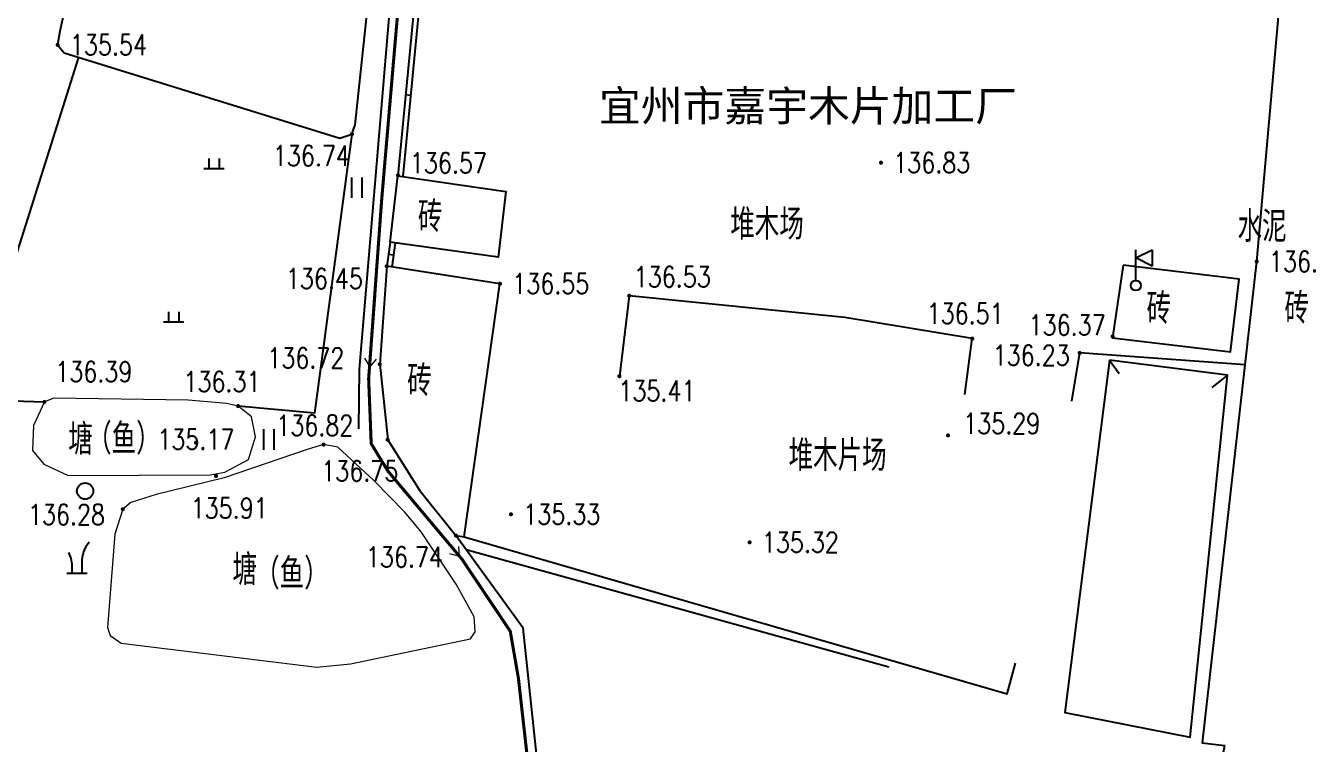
# Model space of a CAD drawing. Extents: x 529262 to 576451, y 2694391 to 2717535.
# Drawn here: x 563918.5 to 563981.4, y 2711340.2 to 2711375.4 of the extents above; entities that cross this region are included whole.
import ezdxf
from ezdxf.enums import TextEntityAlignment as Align

# ---------------------------------------------------------------- set-up
doc = ezdxf.new("R2010")
doc.units = 0
for name, color, linetype in [('DLDW', 8, 'Continuous'), ('DMTZ', 8, 'Continuous'), ('GCD', 8, 'Continuous'), ('JMD', 8, 'Continuous'), ('ZBTZ', 8, 'Continuous'), ('ZJ', 7, 'Continuous')]:
    doc.layers.add(name, color=color, linetype=linetype)
doc.layers.add('SXSS', color=5, linetype='Continuous', lineweight=0)
doc.styles.add('HZ', font='rs.shx', dxfattribs={"width": 0.8, "bigfont": 'hztxt.shx'})
doc.styles.add('等线体', font='simhei.ttf')
doc.linetypes.add('10421', pattern='A,2,[150,AAA.SHX,S=0.5,R=0,X=0,Y=0.5],1e-11', length=2)
doc.linetypes.add('10422', pattern='A,0.75,[150,AAA.SHX,S=0.5,R=0,X=0,Y=0.5],1.5,[177,AAA.SHX,S=1,R=0,X=0,Y=0.4],0.75', length=3)
doc.linetypes.add('1161', pattern='A,0,[149,AAA.SHX,S=0.15,R=0,X=0,Y=0],-1.6', length=1.6)
doc.linetypes.add('445', pattern='A,8,-0.5,[147,AAA.SHX,S=1,R=0,X=0,Y=0],-1.5', length=10)

# ---------------------------------------------------------------- blocks, each defined once
blk = doc.blocks.new('GC200')
at = {"linetype": 'Continuous', "const_width": 0.2, "flags": 128}
blk.add_lwpolyline([(-0.1, 0, 1), (0.1, 0, 1)], format="xyb", close=True, dxfattribs=at)
blk = doc.blocks.new('gc210')
at = {"color": 8}
for p, q in [((-1, 0), (1, 0)), ((-0.5, 1), (-0.5, 0)), ((0.5, 1), (0.5, 0))]:
    blk.add_line(p, q, dxfattribs=at)
for centre, radius, start, end in [((3.4, 1.11), 2.91, 139.3312, 182.0887), ((-2.94, 0.81), 2.45, 4.3743, 29.0242)]:
    blk.add_arc(centre, radius, start, end, dxfattribs=at)
blk = doc.blocks.new('gc119')
at = {"color": 8}
for p, q in [((-1, 0), (1, 0)), ((-0.5, 1), (-0.5, 0)), ((0.5, 1), (0.5, 0))]:
    blk.add_line(p, q, dxfattribs=at)
blk = doc.blocks.new('gc121')
at = {"color": 8}
for p, q in [((-0.5, -1), (-0.5, 1)), ((0.5, -1), (0.5, 1))]:
    blk.add_line(p, q, dxfattribs=at)
blk = doc.blocks.new('gc122')
at = {"color": 8}
blk.add_circle((0, 0), 0.8, dxfattribs=at)
blk = doc.blocks.new('gc019')
for p, q in [((0, 0.5), (0, 3.5)), ((0, 2.7), (1.6, 3.5)), ((1.6, 1.9), (0, 2.7)), ((1.6, 3.5), (1.6, 1.9))]:
    blk.add_line(p, q)
blk.add_circle((0, 0), 0.5)
blk = doc.blocks.new('gc086')
at = {"color": 8}
for p, q in [((0, 0), (7, 0)), ((7, 0), (6.18, 0.57)), ((7, 0), (6.18, -0.57))]:
    blk.add_line(p, q, dxfattribs=at)

msp = doc.modelspace()

# ---------------------------------------------------------------- linework, layer by layer
at = {"layer": 'DMTZ', "linetype": '10421', "lineweight": -2, "flags": 128}
msp.add_lwpolyline([(563939.19, 2711403.93), (563938.641, 2711398.397), (563938.276, 2711394.397), (563937.212, 2711386.379), (563934.868, 2711358.542), (563934.828, 2711355.622)], dxfattribs=at)
at = {"layer": 'DMTZ', "linetype": '10422', "flags": 128}
for points in [[(563964.502, 2711357.315), (563964.871, 2711360.041), (563958.634, 2711361.069), (563948.079, 2711362.138), (563947.601, 2711358.207)], [(563978.222, 2711358.755), (563970.128, 2711359.344), (563969.73, 2711356.985)], [(563939.997, 2711350.348), (563966.579, 2711342.657), (563966.988, 2711344.169)]]:
    msp.add_lwpolyline(points, dxfattribs=at)
at = {"layer": 'DMTZ', "linetype": '10421', "flags": 128}
msp.add_lwpolyline([(563960.79, 2711343.973), (563940.1, 2711349.715)], dxfattribs=at)
at = {"layer": 'JMD', "linetype": 'Continuous'}
for p, q in [((563937.139, 2711371.982), (563937.388, 2711371.958)), ((563936.297, 2711364.171), (563936.544, 2711364.135)), ((563971.59, 2711358.984), (563972.057, 2711358.335)), ((563977.359, 2711358.25), (563976.598, 2711357.645))]:
    msp.add_line(p, q, dxfattribs=at)
at = {"layer": 'JMD', "linetype": 'Continuous', "flags": 128}
for points, elevation in [([(563987.605, 2711397.816), (563981.834, 2711398.306), (563978.791, 2711363.816), (563976.119, 2711340.263), (563977.223, 2711340.138), (563974.896, 2711327.582), (563982.234, 2711326.594), (563982.35, 2711331.15), (563982.741, 2711336.724), (563984.3, 2711356.655), (563986.39, 2711382.666)], 137.671), ([(563941.755, 2711362.73), (563936.211, 2711363.582), (563935.873, 2711358.788), (563936.261, 2711355.092), (563937.819, 2711352.635), (563939.597, 2711350.408), (563939.997, 2711350.348)], 136.547)]:
    msp.add_lwpolyline(points, close=True, dxfattribs=dict(at, elevation=elevation))
for points in [[(563938.096, 2711381.936), (563936.757, 2711368.007)], [(563938.345, 2711381.912), (563937.004, 2711367.971)], [(563936.384, 2711364.76), (563936.211, 2711363.582)], [(563936.631, 2711364.724), (563936.458, 2711363.544)]]:
    msp.add_lwpolyline(points, dxfattribs=at)
for points in [[(563936.384, 2711364.76), (563936.757, 2711368.007), (563942.044, 2711367.239), (563941.675, 2711364.029)], [(563972.259, 2711363.633), (563971.73, 2711360.083), (563977.505, 2711359.395), (563977.929, 2711362.957)], [(563971.59, 2711358.984), (563969.399, 2711341.756), (563975.53, 2711340.545), (563977.359, 2711358.25)]]:
    msp.add_lwpolyline(points, close=True, dxfattribs=at)
at = {"layer": 'JMD', "linetype": '445', "flags": 128}
msp.add_lwpolyline([(563945.173, 2711324.368), (563942.884, 2711345.882), (563939.597, 2711350.408)], dxfattribs=at)
at = {"layer": 'SXSS', "color": 8, "linetype": '10422', "lineweight": -2, "flags": 128}
msp.add_lwpolyline([(563913.576, 2711400.278), (563912.8, 2711393.23), (563912.86, 2711392.628), (563913.358, 2711391.712), (563914.382, 2711390.684), (563922.941, 2711387.253), (563923.259, 2711386.839), (563921.647, 2711380.562), (563920.658, 2711377.066), (563920.221, 2711375.083), (563920.105, 2711374.415), (563920.425, 2711374.024), (563933.923, 2711369.853), (563934.511, 2711370.046), (563934.675, 2711370.508), (563936.774, 2711390.288), (563936.427, 2711394.217), (563937.862, 2711403.551), (563915.492, 2711407.189), (563915.336, 2711406.549), (563915.322, 2711406.496)], dxfattribs=at)
at = {"layer": 'SXSS', "color": 8, "linetype": 'Continuous', "const_width": 0.15, "flags": 128}
msp.add_lwpolyline([(563939.583, 2711403.76), (563937.139, 2711380.532), (563935.967, 2711366.86), (563935.328, 2711358.077), (563935.453, 2711354.903), (563936.276, 2711353.557), (563939.887, 2711349.261), (563942.258, 2711345.73), (563942.657, 2711343.436), (563944.801, 2711324.348), (563943.517, 2711316.526), (563940.918, 2711303.249), (563941.016, 2711301.815), (563941.747, 2711301.038), (563944.74, 2711298.717), (563947.655, 2711296.685), (563954.559, 2711293.256), (563955.696, 2711292.084), (563956.239, 2711291.142), (563956.473, 2711289.879), (563954.425, 2711286.003), (563951.735, 2711280.153)], dxfattribs=at)
at = {"layer": 'SXSS', "color": 8, "linetype": '10421', "elevation": 136.388, "flags": 128}
msp.add_lwpolyline([(563919.458, 2711356.947), (563918.925, 2711355.8), (563918.874, 2711354.57), (563919.438, 2711353.904), (563920.617, 2711353.34), (563927.572, 2711353.384), (563928.283, 2711353.515), (563929.442, 2711354.127), (563929.796, 2711355.236), (563929.591, 2711356.21), (563928.94, 2711356.743), (563928.387, 2711356.872), (563926.49, 2711357.03), (563919.927, 2711357.137)], close=True, dxfattribs=at)
at = {"layer": 'SXSS', "color": 8, "linetype": '10421', "flags": 128}
msp.add_lwpolyline([(563928.254, 2711353.24), (563924.936, 2711352.413), (563923.694, 2711352.031), (563923.295, 2711351.698), (563922.898, 2711350.471), (563922.541, 2711345.915), (563922.674, 2711345.525), (563923.216, 2711345.143), (563932.786, 2711343.967), (563934.439, 2711344.14), (563940.308, 2711345.356), (563940.536, 2711345.706), (563940.487, 2711346.429), (563939.61, 2711348.033), (563937.904, 2711350.592), (563937.1, 2711351.551), (563935.584, 2711353.097), (563933.819, 2711354.733), (563933.124, 2711354.86), (563932.322, 2711354.62)], close=True, dxfattribs=at)
at = {"layer": 'ZBTZ', "linetype": '1161', "flags": 128}
msp.add_lwpolyline([(563921.132, 2711373.805), (563915.83, 2711357.064), (563919.458, 2711356.947)], dxfattribs=at)
msp.add_lwpolyline([(563921.132, 2711373.805), (563915.83, 2711357.064), (563919.458, 2711356.947)], dxfattribs=at)
at = {"layer": 'ZBTZ', "linetype": '1161', "elevation": 136.742, "flags": 128}
msp.add_lwpolyline([(563934.511, 2711370.046), (563932.685, 2711356.402), (563928.94, 2711356.743)], dxfattribs=at)

# ---------------------------------------------------------------- block references
at = {"layer": 'DLDW', "linetype": 'Continuous', "xscale": 0.5, "yscale": 0.5, "zscale": 0.5}
msp.add_blockref('gc019', (563972.875, 2711362.642), dxfattribs=at)
at = {"layer": 'GCD', "linetype": 'Continuous'}
ref = msp.add_blockref('GC200', (563920.105, 2711374.415, 135.539), dxfattribs=dict(at, xscale=0.5, yscale=0.5, zscale=0.5))
ref.add_attrib('height', '135.54', dxfattribs={"linetype": 'Continuous', "height": 1, "style": 'HZ', "width": 0.8}).set_placement((563920.705, 2711374.415, 135.539), align=Align.MIDDLE_LEFT)
ref = msp.add_blockref('GC200', (563920.105, 2711374.415, 135.539), dxfattribs=dict(at, xscale=0.5, yscale=0.5, zscale=0.5))
ref.add_attrib('height', '135.54', dxfattribs={"linetype": 'Continuous', "height": 1, "style": 'HZ', "width": 0.8}).set_placement((563920.705, 2711374.415, 135.539), align=Align.MIDDLE_LEFT)
at = {"layer": 'GCD', "linetype": 'Continuous', "lineweight": -2}
ref = msp.add_blockref('GC200', (563934.511, 2711370.046, 136.742), dxfattribs=dict(at, xscale=0.5, yscale=0.5, zscale=0.5))
ref.add_attrib('height', '136.74', dxfattribs={"linetype": 'Continuous', "lineweight": -2, "height": 1, "style": 'HZ', "width": 0.8}).set_placement((563930.638, 2711368.989, 136.742), align=Align.MIDDLE_LEFT)
at = {"layer": 'GCD', "linetype": 'Continuous'}
ref = msp.add_blockref('GC200', (563936.763, 2711368.029, 136.566), dxfattribs=dict(at, xscale=0.5, yscale=0.5, zscale=0.5))
ref.add_attrib('height', '136.57', dxfattribs={"linetype": 'Continuous', "height": 1, "style": 'HZ', "width": 0.8}).set_placement((563937.344, 2711368.64, 136.566), align=Align.MIDDLE_LEFT)
ref = msp.add_blockref('GC200', (563960.401, 2711368.652, 136.827), dxfattribs=dict(at, xscale=0.5, yscale=0.5, zscale=0.5))
ref.add_attrib('height', '136.83', dxfattribs={"linetype": 'Continuous', "height": 1, "style": 'HZ', "width": 0.8}).set_placement((563961.001, 2711368.652, 136.827), align=Align.MIDDLE_LEFT)
ref = msp.add_blockref('GC200', (563978.791, 2711363.816, 136.433), dxfattribs=dict(at, xscale=0.5, yscale=0.5, zscale=0.5))
ref.add_attrib('height', '136.43', dxfattribs={"linetype": 'Continuous', "height": 1, "style": 'HZ', "width": 0.8}).set_placement((563979.391, 2711363.816, 136.433), align=Align.MIDDLE_LEFT)
ref = msp.add_blockref('GC200', (563936.211, 2711363.582, 136.445), dxfattribs=dict(at, xscale=0.5, yscale=0.5, zscale=0.5))
ref.add_attrib('height', '136.45', dxfattribs={"linetype": 'Continuous', "height": 1, "style": 'HZ', "width": 0.8}).set_placement((563931.275, 2711362.98, 136.445), align=Align.MIDDLE_LEFT)
ref = msp.add_blockref('GC200', (563941.755, 2711362.73, 136.547), dxfattribs=dict(at, xscale=0.5, yscale=0.5, zscale=0.5))
ref.add_attrib('height', '136.55', dxfattribs={"linetype": 'Continuous', "height": 1, "style": 'HZ', "width": 0.8}).set_placement((563942.355, 2711362.73, 136.547), align=Align.MIDDLE_LEFT)
ref = msp.add_blockref('GC200', (563948.079, 2711362.138, 136.529), dxfattribs=dict(at, xscale=0.5, yscale=0.5, zscale=0.5))
ref.add_attrib('height', '136.53', dxfattribs={"linetype": 'Continuous', "height": 1, "style": 'HZ', "width": 0.8}).set_placement((563948.304, 2711363.068, 136.529), align=Align.MIDDLE_LEFT)
ref = msp.add_blockref('GC200', (563964.871, 2711360.041, 136.513), dxfattribs=dict(at, xscale=0.5, yscale=0.5, zscale=0.5))
ref.add_attrib('height', '136.51', dxfattribs={"linetype": 'Continuous', "height": 1, "style": 'HZ', "width": 0.8}).set_placement((563962.642, 2711361.274, 136.513), align=Align.MIDDLE_LEFT)
ref = msp.add_blockref('GC200', (563971.742, 2711360.149, 136.367), dxfattribs=dict(at, xscale=0.5, yscale=0.5, zscale=0.5))
ref.add_attrib('height', '136.37', dxfattribs={"linetype": 'Continuous', "height": 1, "style": 'HZ', "width": 0.8}).set_placement((563967.626, 2711360.706, 136.367), align=Align.MIDDLE_LEFT)
ref = msp.add_blockref('GC200', (563935.873, 2711358.788, 136.716), dxfattribs=dict(at, xscale=0.5, yscale=0.5, zscale=0.5))
ref.add_attrib('height', '136.72', dxfattribs={"linetype": 'Continuous', "height": 1, "style": 'HZ', "width": 0.8}).set_placement((563930.367, 2711359.093, 136.716), align=Align.MIDDLE_LEFT)
ref = msp.add_blockref('GC200', (563970.128, 2711359.344, 136.234), dxfattribs=dict(at, xscale=0.5, yscale=0.5, zscale=0.5))
ref.add_attrib('height', '136.23', dxfattribs={"linetype": 'Continuous', "height": 1, "style": 'HZ', "width": 0.8}).set_placement((563965.873, 2711359.225, 136.234), align=Align.MIDDLE_LEFT)
ref = msp.add_blockref('GC200', (563919.458, 2711356.947, 136.388), dxfattribs=dict(at, xscale=0.5, yscale=0.5, zscale=0.5))
ref.add_attrib('height', '136.39', dxfattribs={"linetype": 'Continuous', "height": 1, "style": 'HZ', "width": 0.8}).set_placement((563919.991, 2711358.423, 136.388), align=Align.MIDDLE_LEFT)
ref = msp.add_blockref('GC200', (563928.94, 2711356.743, 136.305), dxfattribs=dict(at, xscale=0.5, yscale=0.5, zscale=0.5))
ref.add_attrib('height', '136.31', dxfattribs={"linetype": 'Continuous', "height": 1, "style": 'HZ', "width": 0.8}).set_placement((563926.264, 2711357.936, 136.305), align=Align.MIDDLE_LEFT)
ref = msp.add_blockref('GC200', (563947.601, 2711358.207, 135.414), dxfattribs=dict(at, xscale=0.5, yscale=0.5, zscale=0.5))
ref.add_attrib('height', '135.41', dxfattribs={"linetype": 'Continuous', "height": 1, "style": 'HZ', "width": 0.8}).set_placement((563947.553, 2711357.489, 135.414), align=Align.MIDDLE_LEFT)
ref = msp.add_blockref('GC200', (563933.124, 2711354.86, 136.822), dxfattribs=dict(at, xscale=0.5, yscale=0.5, zscale=0.5))
ref.add_attrib('height', '136.82', dxfattribs={"linetype": 'Continuous', "height": 1, "style": 'HZ', "width": 0.8}).set_placement((563930.806, 2711355.795, 136.822), align=Align.MIDDLE_LEFT)
ref = msp.add_blockref('GC200', (563963.686, 2711355.307, 135.286), dxfattribs=dict(at, xscale=0.5, yscale=0.5, zscale=0.5))
ref.add_attrib('height', '135.29', dxfattribs={"linetype": 'Continuous', "height": 1, "style": 'HZ', "width": 0.8}).set_placement((563964.427, 2711355.89, 135.286), align=Align.MIDDLE_LEFT)
ref = msp.add_blockref('GC200', (563926.877, 2711354.953, 135.166), dxfattribs=dict(at, xscale=0.5, yscale=0.5, zscale=0.5))
ref.add_attrib('height', '135.17', dxfattribs={"linetype": 'Continuous', "height": 1, "style": 'HZ', "width": 0.8}).set_placement((563924.984, 2711355.115), align=Align.MIDDLE_LEFT)
ref = msp.add_blockref('GC200', (563936.261, 2711355.092, 136.75), dxfattribs=dict(at, xscale=0.5, yscale=0.5, zscale=0.5))
ref.add_attrib('height', '136.75', dxfattribs={"linetype": 'Continuous', "height": 1, "style": 'HZ', "width": 0.8}).set_placement((563933.005, 2711353.567, 136.75), align=Align.MIDDLE_LEFT)
ref = msp.add_blockref('GC200', (563927.862, 2711353.325, 135.908), dxfattribs=dict(at, xscale=0.5, yscale=0.5, zscale=0.5))
ref.add_attrib('height', '135.91', dxfattribs={"linetype": 'Continuous', "height": 1, "style": 'HZ', "width": 0.8}).set_placement((563926.618, 2711351.752, 135.908), align=Align.MIDDLE_LEFT)
ref = msp.add_blockref('GC200', (563923.295, 2711351.698, 136.284), dxfattribs=dict(at, xscale=0.5, yscale=0.5, zscale=0.5))
ref.add_attrib('height', '136.28', dxfattribs={"linetype": 'Continuous', "height": 1, "style": 'HZ', "width": 0.8}).set_placement((563918.654, 2711351.435, 136.284), align=Align.MIDDLE_LEFT)
ref = msp.add_blockref('GC200', (563942.293, 2711351.45, 135.327), dxfattribs=dict(at, xscale=0.5, yscale=0.5, zscale=0.5))
ref.add_attrib('height', '135.33', dxfattribs={"linetype": 'Continuous', "height": 1, "style": 'HZ', "width": 0.8}).set_placement((563942.893, 2711351.45, 135.327), align=Align.MIDDLE_LEFT)
ref = msp.add_blockref('GC200', (563939.597, 2711350.408, 136.735), dxfattribs=dict(at, xscale=0.5, yscale=0.5, zscale=0.5))
ref.add_attrib('height', '136.74', dxfattribs={"linetype": 'Continuous', "height": 1, "style": 'HZ', "width": 0.8}).set_placement((563935.191, 2711349.363, 136.735), align=Align.MIDDLE_LEFT)
ref = msp.add_blockref('GC200', (563953.971, 2711350.076, 135.321), dxfattribs=dict(at, xscale=0.5, yscale=0.5, zscale=0.5))
ref.add_attrib('height', '135.32', dxfattribs={"linetype": 'Continuous', "height": 1, "style": 'HZ', "width": 0.8}).set_placement((563954.571, 2711350.076, 135.321), align=Align.MIDDLE_LEFT)
at = {"layer": 'SXSS', "color": 8, "linetype": 'Continuous'}
for p, xscale, yscale, zscale, rotation in [((563935.669, 2711362.147), 0.4999999998371083, 0.4999999998371083, 0.4999999998371083, 265.5964226041538), ((563937.547, 2711352.075), 0.4999999999152231, 0.4999999999152231, 0.4999999999152231, 309.6286948891957)]:
    msp.add_blockref('gc086', p, dxfattribs=dict(at, xscale=xscale, yscale=yscale, zscale=zscale, rotation=rotation))
at = {"layer": 'ZBTZ', "linetype": 'Continuous', "xscale": 0.5, "yscale": 0.5}
for name, p in [('gc119', (563927.763, 2711368.36)), ('gc121', (563934.76, 2711367.425)), ('gc119', (563925.788, 2711360.859)), ('gc121', (563930.45, 2711355.109)), ('gc122', (563921.452, 2711352.585)), ('gc210', (563921.048, 2711348.576))]:
    msp.add_blockref(name, p, dxfattribs=at)

# ---------------------------------------------------------------- texts
at = {"layer": 'JMD', "linetype": 'Continuous', "style": 'HZ', "width": 0.8}
for p in [(563938.94, 2711366.008), (563974.605, 2711361.512), (563981.349, 2711361.53), (563938.418, 2711357.988)]:
    msp.add_text('砖', height=1.5, dxfattribs=at).set_placement(p, align=Align.MIDDLE_RIGHT)
at = {"layer": 'SXSS', "color": 8, "linetype": '10421', "lineweight": -2, "style": 'HZ', "width": 0.8}
for p in [(563923.35, 2711355.218), (563931.573, 2711348.621)]:
    msp.add_text('（鱼）', height=1.5, dxfattribs=at).set_placement(p, align=Align.MIDDLE)
at = {"layer": 'SXSS', "color": 8, "linetype": '10421', "style": 'HZ', "width": 0.8}
for p in [(563921.227, 2711355.197), (563929.264, 2711348.818), (563929.264, 2711348.818)]:
    msp.add_text('塘', height=1.5, dxfattribs=at).set_placement(p, align=Align.MIDDLE)
at = {"layer": 'ZJ', "color": 8, "linetype": 'Continuous', "style": '等线体'}
msp.add_text('宜州市嘉宇木片加工厂 ', height=1.5, dxfattribs=at).set_placement((563957.342, 2711371.464), align=Align.MIDDLE)
at = {"layer": 'ZJ', "color": 8, "linetype": 'Continuous', "style": 'HZ', "width": 0.8}
for s, p in [('堆木场', (563954.826, 2711365.708)), ('堆木片场', (563958.281, 2711354.397))]:
    msp.add_text(s, height=1.5, dxfattribs=at).set_placement(p, align=Align.MIDDLE)
at = {"layer": 'ZJ', "color": 8, "linetype": 'Continuous', "lineweight": -2, "style": 'HZ', "width": 0.8}
msp.add_text('水泥', height=1.5, dxfattribs=at).set_placement((563979.055, 2711365.599), align=Align.MIDDLE)

doc.saveas('drawing.dxf')
